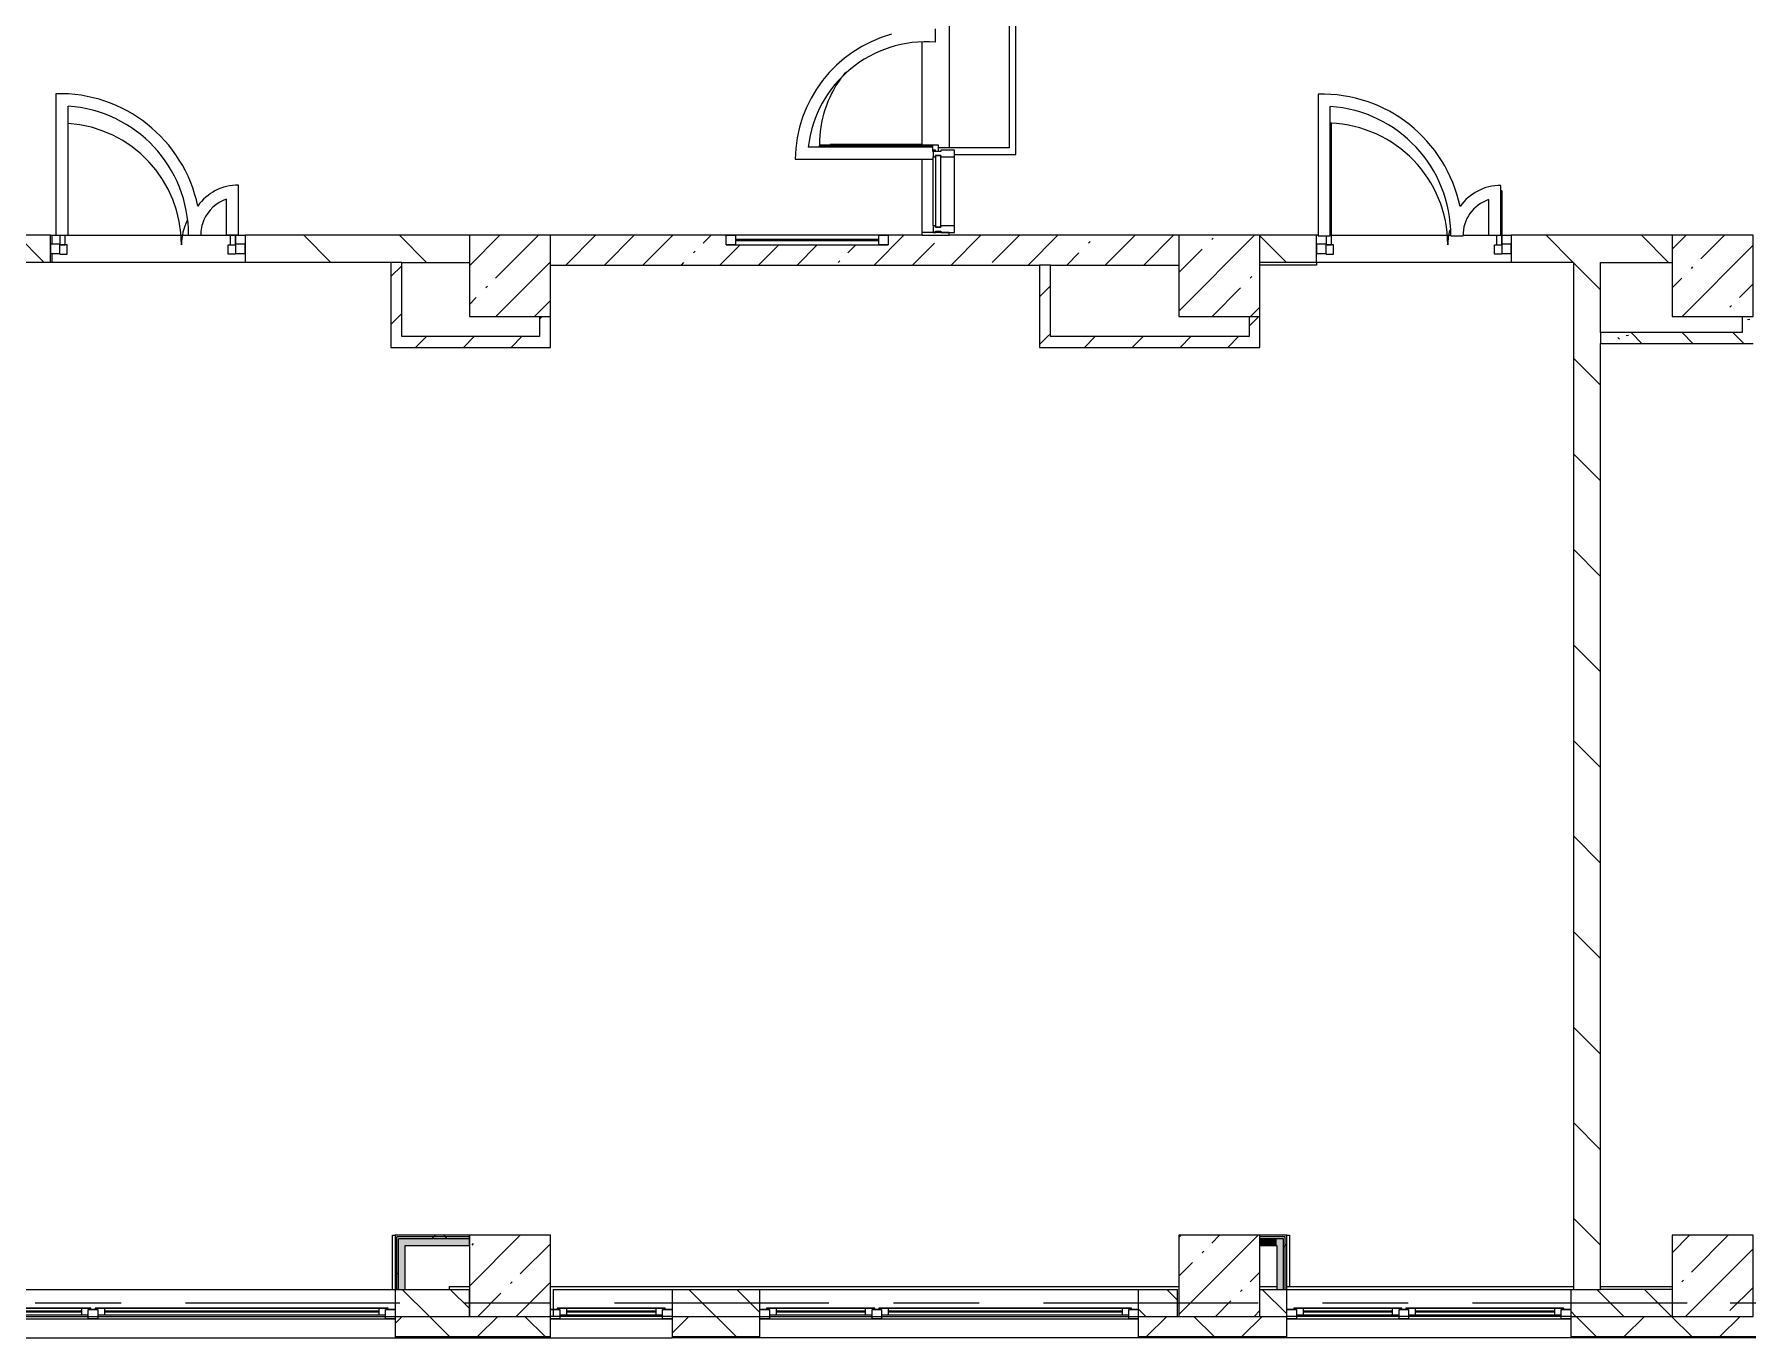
# Model space of a CAD drawing. Header units: millimetres. Extents: x 81566 to 292854, y -8553 to 29000.
# Drawn here: x 179284 to 191964, y -258 to 9388 of the extents above; entities that cross this region are included whole.
import ezdxf

# ---------------------------------------------------------------- set-up
doc = ezdxf.new("R2010")
doc.units = ezdxf.units.MM
doc.linetypes.add('Осевая', pattern=[3175, 635, -476.25, 1587.5, -476.25])
for name, color, linetype, lineweight, true_color in [('A-DETL-GENF-4', 7, 'Continuous', 5, 0xaaaaaa), ('A-DOOR-4', 7, 'Continuous', 5, 0xaaaaaa), ('A-FLOR-1', 7, 'Continuous', 5, 0xaaaaaa), ('I-WALL-1', 7, 'Continuous', 5, 0xe7e7e7), ('I-WALL-2', 7, 'Continuous', 9, 0xe7e7e7), ('I-WALL-5', 7, 'Continuous', 5, 0x787878)]:
    doc.layers.add(name, color=color, linetype=linetype, lineweight=lineweight, true_color=true_color)
for name, color, linetype, lineweight in [('A-GLAZ-3', 7, 'Continuous', 5), ('A-GLAZ-CURT-2', 7, 'Continuous', 5), ('A-GLAZ-CWMG-2', 7, 'Continuous', 5), ('A-WALL', 7, 'Continuous', 9), ('A-WALL-4', 7, 'Continuous', 5), ('I-WALL-4', 7, 'Continuous', 5), ('S-COLS-1', 7, 'Continuous', 5), ('Оси', 7, 'Continuous', 9), ('Оси-2', 7, 'Осевая', 9)]:
    doc.layers.add(name, color=color, linetype=linetype, lineweight=lineweight)
pattern_1 = [(135, (165843.6, 0), (-353.553, -353.553), [])]
pattern_2 = [(45, (165843.58, 0), (-176.7767, 176.7767), [])]
pattern_3 = [(135, (165843.58, 0), (-176.7767, -176.7767), [])]
pattern_4 = [(45, (165843.6, 0), (-285.123, 285.123), []), (45, (166128.7, 0), (-285.123, 285.123), [504.031, -100.806, 16.764, -84.042])]
pattern_5 = [(135, (165843.6, 0), (-377.171, -377.171), [533.4, -88.9, 17.78, -88.9]), (135, (165843.6, 376.94), (-377.171, -377.171), []), (50, (165843.6, 0), (637.645, -55.787), [66.675, -733.425]), (355, (165843.6, 0), (-123.35, 668.7), [53.34, -586.74]), (100.451, (165896.7, -4.65), (514.299, 612.908), [56.665, -623.315]), (46.184, (165843.6, 177.8), (948.776, -147.15), [100.012, -1100.137]), (96.636, (165922.65, 165.5), (830.91, 865.997), [84.998, -934.973]), (351.184, (165843.6, 177.8), (830.918, 865.988), [80.01, -880.11]), (21, (165932.5, 133.35), (530.651, -357.928), [66.675, -733.425]), (326, (165932.5, 133.35), (216.308, 644.658), [53.34, -586.74]), (71.451, (165976.7, 103.5), (746.96, 286.724), [56.665, -623.315]), (37.5, (165843.58, 0), (10.8105, 295.9426), [16.764, -562.864, 16.764, -578.866, -588.962]), (37.5, (165843.58, 0), (10.8105, 295.9426), [-1175.258, 16.764, -572.198]), (7.5, (165843.58, 0), (233.869, 350.6318), [16.764, -322.834, 16.764, -549.529, -224.472]), (7.5, (165843.58, 0), (233.869, 350.6318), [-905.891, 16.764, -207.708]), (327.5, (165645.34, 0), (474.5678, -20.0513), [16.764, -205.486, 16.764, -676.656, -920.115]), (327.5, (165645.34, 0), (474.5678, -20.0513), [-915.67, 16.764, -903.351]), (317.5, (165556.44, 0), (518.452, 88.9934), [16.764, -272.161, 16.764, -443.738, -653.415]), (317.5, (165556.44, 0), (518.452, 88.9934), [-749.427, 16.764, -636.651])]
pattern_6 = [(45, (165843.6, 0), (-530.33, 530.33), []), (135, (165843.6, 0), (-530.33, -530.33), [])]

# ---------------------------------------------------------------- blocks, each defined once
blk = doc.blocks.new('BSC_Колонна _Прямоугольная - 600х600-V291-2_2_3_птичка')
at = {"layer": 'S-COLS-1'}
h = blk.add_hatch(dxfattribs=at)
h.set_pattern_fill('FP_77', color=256, style=0, pattern_type=2)
h.set_pattern_definition([(45, (-25860, -200), (-285.123, 285.123), []), (45, (-25574.88, -200), (-285.123, 285.123), [504.031, -100.806, 16.764, -84.042])])
h.paths.add_polyline_path([(-300, -300), (300, -300), (300, 300), (-300, 300), (-300, -168)])
for p, q in [((300, 300), (-300, 300)), ((-300, 300), (-300, -300)), ((300, -300), (300, 300)), ((-300, -300), (300, -300))]:
    blk.add_line(p, q, dxfattribs=at)
blk = doc.blocks.new('BSC_Колонна _Прямоугольная - 600х600-V304-2_2_3_птичка')
at = {"layer": 'S-COLS-1'}
h = blk.add_hatch(dxfattribs=at)
h.set_pattern_fill('FP_93', color=256, style=0, pattern_type=2)
h.set_pattern_definition([(45, (-25860, -7600), (-285.123, 285.123), []), (45, (-25574.88, -7600), (-285.123, 285.123), [504.031, -100.806, 16.764, -84.042])])
h.paths.add_polyline_path([(-300, -300), (300, -300), (300, 300), (-300, 300)])
for p, q in [((300, 300), (-300, 300)), ((-300, 300), (-300, -300)), ((300, -300), (300, 300)), ((-300, -300), (300, -300))]:
    blk.add_line(p, q, dxfattribs=at)
blk = doc.blocks.new('120_Окно_СКБ_2Ст - 120_Окно_СКБ_2Ст 2800х2500_створка_-22445922-2_2_3_птичка')
at = {"layer": 'A-GLAZ-3'}
for p, q in [((-1400, -127), (-1400, -57)), ((-1400, -57), (-1330, -57)), ((1400, -57), (-1400, -57)), ((-1330, -57), (-1330, -127)), ((500, -87), (-1330, -87)), ((-1330, -87), (-1330, -127)), ((-1280, -137), (-1280, -87)), ((-1280, -107), (450, -107)), ((450, -117), (-1280, -117)), ((450, -137), (450, -87)), ((500, -127), (500, -57)), ((500, -57), (570, -57)), ((500, -127), (500, -87)), ((570, -57), (570, -127)), ((1330, -87), (570, -87)), ((570, -87), (570, -127)), ((620, -137), (620, -87)), ((620, -107), (1280, -107)), ((1280, -117), (620, -117)), ((1280, -137), (1280, -87)), ((1330, -127), (1330, -57)), ((1330, -57), (1400, -57)), ((1330, -127), (1330, -87)), ((1400, -57), (1400, -127)), ((-1330, -127), (-1400, -127)), ((-1400, -127), (-1350, -127)), ((-1330, -127), (-1350, -127)), ((-1350, -127), (-1350, -137)), ((-1350, -137), (520, -137)), ((520, -137), (-1350, -137)), ((570, -127), (500, -127)), ((520, -127), (500, -127)), ((520, -127), (550, -127)), ((520, -137), (520, -127)), ((570, -127), (550, -127)), ((550, -127), (550, -137)), ((550, -137), (1350, -137)), ((1350, -137), (550, -137)), ((1400, -127), (1330, -127)), ((1350, -127), (1330, -127)), ((1350, -127), (1400, -127)), ((1350, -137), (1350, -127))]:
    blk.add_line(p, q, dxfattribs=at)
blk = doc.blocks.new('120_Окно_СКБ_2Ст - 120_Окно_СКБ_2Ст 3100х2500 _мал_створка слева_ 2-22446355-2_2_3_птичка')
at = {"layer": 'A-GLAZ-3'}
for p, q in [((-1550, -127), (-1550, -57)), ((-1550, -57), (-1480, -57)), ((1550, -57), (-1550, -57)), ((-1480, -57), (-1480, -127)), ((650, -87), (-1480, -87)), ((-1480, -87), (-1480, -127)), ((-1430, -137), (-1430, -87)), ((-1430, -107), (600, -107)), ((600, -117), (-1430, -117)), ((600, -137), (600, -87)), ((650, -127), (650, -57)), ((650, -57), (720, -57)), ((650, -127), (650, -87)), ((720, -57), (720, -127)), ((1480, -87), (720, -87)), ((720, -87), (720, -127)), ((770, -137), (770, -87)), ((770, -107), (1430, -107)), ((1430, -117), (770, -117)), ((1430, -137), (1430, -87)), ((1480, -127), (1480, -57)), ((1480, -57), (1550, -57)), ((1480, -127), (1480, -87)), ((1550, -57), (1550, -127)), ((-1480, -127), (-1550, -127)), ((-1550, -127), (-1500, -127)), ((-1480, -127), (-1500, -127)), ((-1500, -127), (-1500, -137)), ((-1500, -137), (670, -137)), ((670, -137), (-1500, -137)), ((720, -127), (650, -127)), ((670, -127), (650, -127)), ((670, -127), (700, -127)), ((670, -137), (670, -127)), ((720, -127), (700, -127)), ((700, -127), (700, -137)), ((700, -137), (1500, -137)), ((1500, -137), (700, -137)), ((1550, -127), (1480, -127)), ((1500, -127), (1480, -127)), ((1500, -127), (1550, -127)), ((1500, -137), (1500, -127))]:
    blk.add_line(p, q, dxfattribs=at)
blk = doc.blocks.new('120_Окно_СКБ_1Ст - 120_Окно_СКБ_1Ст 900х2500_h_-V396-2_2_3_птичка')
at = {"layer": 'A-GLAZ-3'}
for p, q in [((-450, -127), (-450, -57)), ((-450, -57), (-380, -57)), ((450, -57), (-450, -57)), ((-380, -57), (-380, -127)), ((380, -87), (-380, -87)), ((-380, -87), (-380, -127)), ((-330, -137), (-330, -87)), ((-330, -107), (330, -107)), ((330, -117), (-330, -117)), ((330, -137), (330, -87)), ((380, -127), (380, -57)), ((380, -57), (450, -57)), ((380, -127), (380, -87)), ((450, -57), (450, -127)), ((-380, -127), (-450, -127)), ((-450, -127), (-400, -127)), ((-380, -127), (-400, -127)), ((-400, -127), (-400, -137)), ((-400, -137), (400, -137)), ((400, -137), (-400, -137)), ((450, -127), (380, -127)), ((400, -127), (380, -127)), ((400, -127), (450, -127)), ((400, -137), (400, -127))]:
    blk.add_line(p, q, dxfattribs=at)
blk = doc.blocks.new('120_Окно_СКБ_2Ст - 120_Окно_СКБ_2Ст 2100х2400 _мал створка справа_-22446225-2_2_3_птичка')
at = {"layer": 'A-GLAZ-3'}
for p, q in [((-1050, -127), (-1050, -57)), ((-1050, -57), (-980, -57)), ((1050, -57), (-1050, -57)), ((-980, -57), (-980, -127)), ((150, -87), (-980, -87)), ((-980, -87), (-980, -127)), ((-930, -137), (-930, -87)), ((-930, -107), (100, -107)), ((100, -117), (-930, -117)), ((100, -137), (100, -87)), ((150, -127), (150, -57)), ((150, -57), (220, -57)), ((150, -127), (150, -87)), ((220, -57), (220, -127)), ((980, -87), (220, -87)), ((220, -87), (220, -127)), ((270, -137), (270, -87)), ((270, -107), (930, -107)), ((930, -117), (270, -117)), ((930, -137), (930, -87)), ((980, -127), (980, -57)), ((980, -57), (1050, -57)), ((980, -127), (980, -87)), ((1050, -57), (1050, -127)), ((-980, -127), (-1050, -127)), ((-1050, -127), (-1000, -127)), ((-980, -127), (-1000, -127)), ((-1000, -127), (-1000, -137)), ((-1000, -137), (170, -137)), ((170, -137), (-1000, -137)), ((220, -127), (150, -127)), ((170, -127), (150, -127)), ((170, -127), (200, -127)), ((170, -137), (170, -127)), ((220, -127), (200, -127)), ((200, -127), (200, -137)), ((200, -137), (1000, -137)), ((1000, -137), (200, -137)), ((1050, -127), (980, -127)), ((1000, -127), (980, -127)), ((1000, -127), (1050, -127)), ((1000, -137), (1000, -127))]:
    blk.add_line(p, q, dxfattribs=at)
blk = doc.blocks.new('BSC_Колонна _Прямоугольная - 600х600-V397-2_2_3_птичка')
at = {"layer": 'S-COLS-1'}
h = blk.add_hatch(dxfattribs=at)
h.set_pattern_fill('FP_156', color=256, style=0, pattern_type=2)
h.set_pattern_definition([(45, (-22210, -7600), (-285.123, 285.123), []), (45, (-21924.88, -7600), (-285.123, 285.123), [504.031, -100.806, 16.764, -84.042])])
h.paths.add_polyline_path([(-300, -300), (300, -300), (300, 300), (-300, 300), (-300, 80)])
for p, q in [((300, 300), (-300, 300)), ((-300, 300), (-300, -300)), ((300, -300), (300, 300)), ((-300, -300), (300, -300))]:
    blk.add_line(p, q, dxfattribs=at)
blk = doc.blocks.new('BSC_Колонна _Прямоугольная - 600х600-V398-2_2_3_птичка')
at = {"layer": 'S-COLS-1'}
h = blk.add_hatch(dxfattribs=at)
h.set_pattern_fill('FP_157', color=256, style=0, pattern_type=2)
h.set_pattern_definition([(45, (-22210, -200), (-285.123, 285.123), []), (45, (-21924.88, -200), (-285.123, 285.123), [504.031, -100.806, 16.764, -84.042])])
h.paths.add_polyline_path([(-300, -300), (300, -300), (300, 300), (-300, 300), (-300, -129)])
for p, q in [((300, 300), (-300, 300)), ((-300, 300), (-300, -300)), ((300, -300), (300, 300)), ((-300, -300), (300, -300))]:
    blk.add_line(p, q, dxfattribs=at)
blk = doc.blocks.new('BSC_Колонна _Прямоугольная - 600х600-V408-2_2_3_птичка')
at = {"layer": 'S-COLS-1'}
h = blk.add_hatch(dxfattribs=at)
h.set_pattern_fill('FP_165', color=256, style=0, pattern_type=2)
h.set_pattern_definition([(45, (-16960, -7600), (-285.123, 285.123), []), (45, (-16674.88, -7600), (-285.123, 285.123), [504.031, -100.806, 16.764, -84.042])])
h.paths.add_polyline_path([(-300, -300), (300, -300), (300, 300), (-300, 300), (-300, 100)])
for p, q in [((300, 300), (-300, 300)), ((-300, 300), (-300, -300)), ((300, -300), (300, 300)), ((-300, -300), (300, -300))]:
    blk.add_line(p, q, dxfattribs=at)
blk = doc.blocks.new('Прямоугольный импост - 50 x 70 мм-31927764-2_2_3_птичка')
at = {"layer": 'A-GLAZ-CWMG-2'}
for p, q in [((-70, 35), (0, 35)), ((-70, -35), (-70, 35)), ((0, 35), (0, -35)), ((0, -35), (-70, -35))]:
    blk.add_line(p, q, dxfattribs=at)
blk = doc.blocks.new('Дверь_Витражная_остекление_ - ДВН_ДАО_Главный вход_1200 в свету Д-22 _п_-31928779-2_2_3_птичка')
at = {"layer": 'A-DETL-GENF-4'}
for p, q in [((-650, 100), (-650, 35)), ((-650, 30), (-610, 30)), ((-595, 30), (-650, 30)), ((-610, 30), (-610, 100)), ((-595, -40), (-595, 30)), ((595, -40), (595, 30)), ((595, 30), (650, 30)), ((610, 103), (610, 30)), ((610, 30), (650, 30)), ((650, 35), (650, 103)), ((-650, -40), (-595, -40)), ((650, -40), (595, -40))]:
    blk.add_line(p, q, dxfattribs=at)
at = {"layer": 'A-DOOR-4'}
for p, q in [((-650, 100), (-650, 35)), ((650, 103), (650, 35))]:
    blk.add_line(p, q, dxfattribs=at)
for centre, radius, start, end in [((-650, 30), 900, 360, 86.0972), ((650, 30), 400, 153.3442, 180)]:
    blk.add_arc(centre, radius, start, end, dxfattribs=at)
blk = doc.blocks.new('Прямоугольный импост - 50 x 70 мм-31701779-2_2_3_птичка')
at = {"layer": 'A-GLAZ-CWMG-2'}
for p, q in [((0, 35), (-70, 35)), ((-70, 35), (-70, -35)), ((0, -35), (0, 35)), ((-70, -35), (0, -35))]:
    blk.add_line(p, q, dxfattribs=at)
blk = doc.blocks.new('Дверь_Витражная_остекление_ - ДВН_ДАО_Главный вход_1200 в свету Д-22 _п_-V440-2_2_3_птичка')
at = {"layer": 'A-DETL-GENF-4'}
for p, q in [((-610, 930), (-619, 930)), ((-610, 30), (-610, 930)), ((650, 430), (642, 430)), ((650, 35), (650, 430)), ((-650, 97), (-650, 35)), ((-650, 30), (-610, 30)), ((-595, 30), (-650, 30)), ((-595, -40), (-595, 30)), ((595, -40), (595, 30)), ((595, 30), (650, 30)), ((610, 100), (610, 30)), ((610, 30), (650, 30)), ((-650, -40), (-595, -40)), ((650, -40), (595, -40))]:
    blk.add_line(p, q, dxfattribs=at)
at = {"layer": 'A-DOOR-4'}
for p, q in [((650, 430), (650, 35)), ((-650, 97), (-650, 35))]:
    blk.add_line(p, q, dxfattribs=at)
for centre, radius, start, end in [((-650, 30), 900, 360, 87.9985), ((650, 30), 400, 90, 91.1759), ((650, 30), 400, 164.4599, 180)]:
    blk.add_arc(centre, radius, start, end, dxfattribs=at)
blk = doc.blocks.new('Прямоугольный импост - Импост структурный с накладкой - 160мм Темный-30756008-2_2_3_птичка')
at = {"layer": 'A-GLAZ-CWMG-2'}
for p, q in [((-50, 0), (-50, 17)), ((-50, 17), (0, 17)), ((-40, 0), (-50, 0)), ((-40, -40), (-40, 0)), ((0, 0), (-10, 0)), ((-10, 0), (-10, -40)), ((0, 17), (0, 0)), ((-50, -140), (-50, -40)), ((-50, -40), (-40, -40)), ((-10, -40), (0, -40)), ((0, -40), (0, -140)), ((0, -140), (-50, -140))]:
    blk.add_line(p, q, dxfattribs=at)
blk = doc.blocks.new('Системная панель - Стекло - 40мм-32387061-2_2_3_птичка')
at = {"layer": 'A-GLAZ-CURT-2'}
for p, q in [((265, 40), (-265, 40)), ((-265, 40), (-265, 0)), ((-265, 0), (265, 0)), ((265, 0), (265, 40))]:
    blk.add_line(p, q, dxfattribs=at)
blk = doc.blocks.new('Прямоугольный импост - Импост структурный с накладкой - 160мм Темный-32387059-2_2_3_птичка')
at = {"layer": 'A-GLAZ-CWMG-2'}
for p, q in [((20093, 7970), (20093, 8480)), ((20250, 7970), (20250, 8480))]:
    blk.add_line(p, q, dxfattribs=at)
blk = doc.blocks.new('Прямоугольный импост - Импост структурный с накладкой - 160мм Темный-30755591-2_2_3_птичка')
at = {"layer": 'A-GLAZ-CWMG-2'}
for p, q in [((-25, 0), (-25, 17)), ((-25, 17), (25, 17)), ((-15, 0), (-25, 0)), ((-15, -40), (-15, 0)), ((25, 0), (15, 0)), ((15, 0), (15, -40)), ((25, 17), (25, 0)), ((-25, -140), (-25, -40)), ((-25, -40), (-15, -40)), ((15, -40), (25, -40)), ((25, -40), (25, -140)), ((25, -140), (-25, -140))]:
    blk.add_line(p, q, dxfattribs=at)
blk = doc.blocks.new('Дверь_Витражная_остекление_ - ВВ-16 остекление-32390142-2_2_3_птичка')
at = {"layer": 'A-DETL-GENF-4'}
for p, q in [((-788, -20), (-833, -20)), ((-833, -845), (-833, -20)), ((-788, -20), (-833, -20)), ((-833, -20), (-833, -845)), ((-833, -100), (-788, -100)), ((-823, -765), (-823, -100)), ((-788, -845), (-788, -20)), ((-788, -845), (-788, -20)), ((-779, -765), (-779, -100)), ((829, -780), (829, -100)), ((838, -860), (838, -20)), ((838, -20), (838, -860)), ((850, -100), (838, -100)), ((-833, -765), (-788, -765)), ((-833, -845), (-788, -845)), ((-833, -845), (-788, -845)), ((850, -780), (838, -780)), ((850, -860), (838, -860)), ((838, -860), (850, -860))]:
    blk.add_line(p, q, dxfattribs=at)
at = {"layer": 'A-DOOR-4'}
for p, q in [((-883, 20), (-833, 20)), ((-883, -20), (-883, 20)), ((-833, 20), (-833, -20)), ((833, 20), (883, 20)), ((833, -20), (833, 20)), ((883, 20), (883, -20)), ((-833, -20), (-883, -20)), ((-833, -845), (-833, -20)), ((833, -860), (833, -20)), ((883, -20), (833, -20))]:
    blk.add_line(p, q, dxfattribs=at)
for centre, radius, start, end in [((-833, -20), 825, 329.8094, 332.2043), ((-833, -20), 825, 270, 322.6078), ((833, -20), 840, 230.3386, 232.9926), ((833, -20), 840, 234.0758, 270)]:
    blk.add_arc(centre, radius, start, end, dxfattribs=at)
blk = doc.blocks.new('120_Окно_СКБ_1Ст - 120_Окно_СКБ_1Ст 400х1200 EI30-V452-2_2_3_птичка')
at = {"layer": 'A-GLAZ-3'}
for p, q in [((-600, 40), (-600, 110)), ((-600, 110), (-530, 110)), ((600, 110), (-600, 110)), ((-530, 40), (-600, 40)), ((-600, 40), (600, 40)), ((-530, 110), (-530, 40)), ((530, 80), (-530, 80)), ((530, 70), (-530, 70)), ((530, 40), (530, 110)), ((530, 110), (600, 110)), ((600, 40), (530, 40)), ((600, 110), (600, 40))]:
    blk.add_line(p, q, dxfattribs=at)

msp = doc.modelspace()

# ---------------------------------------------------------------- hatches: boundary and pattern name
at = {"layer": 'A-WALL-4'}
h = msp.add_hatch(dxfattribs=at)
h.set_pattern_fill('FP_100', color=256, style=0, pattern_type=2)
h.set_pattern_definition(pattern_3)
h.paths.add_polyline_path([(182503.6, -100), (182503.6, 100), (181953.6, 100), (181953.6, -100), (182180.4, -100)])
h.paths.add_polyline_path([(178603.6, -100), (178853.6, -100), (178853.6, 100), (178603.6, 100), (178603.6, -48)])
h = msp.add_hatch(dxfattribs=at)
h.set_pattern_fill('FP_100', color=256, style=0, pattern_type=2)
h.set_pattern_definition(pattern_3)
h.paths.add_polyline_path([(187453.6, -100), (187743.6, -100), (187743.6, 100), (187453.6, 100), (187453.6, 73.8)])
h.paths.add_polyline_path([(184653.6, -100), (184653.6, 100), (184003.6, 100), (184003.6, -100), (184459.3, -100)])
h = msp.add_hatch(dxfattribs=at)
h.set_pattern_fill('FP_100', color=256, style=0, pattern_type=2)
h.set_pattern_definition(pattern_3)
h.paths.add_polyline_path([(191403.6, -100), (191403.6, 100), (190653.6, 100), (190653.6, -100), (190840.2, -100)])
h.paths.add_polyline_path([(188553.6, -100), (188553.6, 100), (188353.6, 100), (188353.6, -100)])
h = msp.add_hatch(dxfattribs=at)
h.set_pattern_fill('FP_101', color=256, style=0, pattern_type=2)
h.set_pattern_definition([(45, (165843.6, 0), (-353.5534, 353.5534), []), (135, (165843.6, 0), (-353.5534, -353.5534), [])])
h.paths.add_polyline_path([(241431.6, -250), (241543.6, -250), (241543.6, -100), (237403.6, -100), (237403.6, -250), (241323.6, -250)])
h.paths.add_polyline_path([(236503.6, -250), (236503.6, -100), (232903.6, -100), (232903.6, -250), (235506.5, -250)])
h.paths.add_polyline_path([(227302.5, -250), (227903.6, -250), (227903.6, -100), (226753.6, -100), (226753.6, -250)])
h.paths.add_polyline_path([(224653.6, -250), (224653.6, -100), (223903.6, -100), (223903.6, -250), (224567.8, -250)])
h.paths.add_polyline_path([(231003.6, -250), (232003.6, -250), (232003.6, -100), (231003.6, -100), (231003.6, -236)])
h.paths.add_polyline_path([(223003.6, -250), (223003.6, -100), (222253.6, -100), (222253.6, -250), (222744.7, -250)])
h.paths.add_polyline_path([(214653.6, -250), (214653.6, -100), (213253.6, -100), (213253.6, -250), (214540.7, -250)])
h.paths.add_polyline_path([(217753.6, -250), (219153.6, -250), (219153.6, -100), (217753.6, -100), (217753.6, -208.4)])
h.paths.add_polyline_path([(211153.6, -250), (211153.6, -100), (210779.9, -100), (210779.9, -250)])
h.paths.add_polyline_path([(209879.9, -250), (209879.9, -100), (208503.6, -100), (208503.6, -250), (209071.3, -250)])
h.paths.add_polyline_path([(205403.6, -250), (205403.6, -100), (203833.6, -100), (203833.6, -250), (204513.5, -250)])
h.paths.add_polyline_path([(201733.6, -250), (201733.6, -100), (200613.6, -100), (200613.6, -250), (201323.1, -250)])
h.paths.add_polyline_path([(199713.6, -250), (199713.6, -100), (198853.6, -100), (198853.6, -250), (199044.2, -250)])
h.paths.add_polyline_path([(196753.6, -250), (196753.6, -100), (195053.3, -100), (195053.3, -250), (196309.5, -250)])
h.paths.add_polyline_path([(187453.6, -250), (188553.6, -250), (188553.6, -100), (187453.6, -100), (187453.6, -145.3)])
h.paths.add_polyline_path([(192253.3, -250), (192253.3, -100), (190653.6, -100), (190653.6, -250), (192207.5, -250)])
h.paths.add_polyline_path([(182180.4, -250), (183103.6, -250), (183103.6, -100), (181953.6, -100), (181953.6, -250)])
h.paths.add_polyline_path([(184003.6, -250), (184653.6, -250), (184653.6, -100), (184003.6, -100), (184003.6, -138.1)])
h.paths.add_polyline_path([(165733.6, -250), (169573.6, -250), (169573.6, -100), (165583.6, -100), (165583.6, -250)])
h.paths.add_polyline_path([(170473.6, -250), (174403.6, -250), (174403.6, -100), (170473.6, -100), (170473.6, -109.9)])
h.paths.add_polyline_path([(178853.6, -250), (178853.6, -100), (177503.6, -100), (177503.6, -250), (178078.4, -250)])
at = {"layer": 'I-WALL-1'}
for points in [[(182503.6, 425), (182503.6, 475), (182028.6, 475), (182028.6, 425)], [(188478.6, 425), (188478.6, 475), (188353.6, 475), (188353.6, 425)], [(188528.6, 100), (188528.6, 475), (188478.6, 475), (188478.6, 100)]]:
    msp.add_hatch(color=256, dxfattribs=at).paths.add_polyline_path(points)
at = {"layer": 'I-WALL-2'}
msp.add_hatch(color=256, dxfattribs=at).paths.add_polyline_path([(181978.6, 100), (182028.6, 104.5), (182028.6, 475), (181978.6, 475), (181978.6, 101.5)])
at = {"layer": 'I-WALL-4'}
h = msp.add_hatch(dxfattribs=at)
h.set_pattern_fill('FP_99', color=256, style=0, pattern_type=2)
h.set_pattern_definition(pattern_1)
h.paths.add_polyline_path([(180843.5, 7700), (182503.6, 7700), (182503.6, 7900), (180843.5, 7900), (180843.5, 7817.2)])
h.paths.add_polyline_path([(172609, 7700), (173503.6, 7700), (173503.6, 7900), (172373.6, 7900), (172373.6, 7700), (172473.6, 7700)])
h.paths.add_polyline_path([(174303.6, 7700), (178003.6, 7700), (178003.6, 7900), (177303.6, 7900), (177303.6, 7830), (176503.6, 7830), (176503.6, 7900), (174103.6, 7900), (174103.6, 7700), (174251.5, 7700)])
h.paths.add_polyline_path([(179403.5, 7700), (179403.5, 7900), (178603.6, 7900), (178603.6, 7700), (178989.9, 7700)])
h.paths.add_polyline_path([(169873.6, 7700), (169873.6, 7900), (169573.6, 7900), (169573.6, 7700)])
h = msp.add_hatch(dxfattribs=at)
h.set_pattern_fill('FP_97', color=256, style=0, pattern_type=2)
h.set_pattern_definition(pattern_4)
h.paths.add_polyline_path([(186282.4, 7680), (187753.6, 7680), (187753.6, 7900), (185603.6, 7900), (185603.6, 7830), (184403.6, 7830), (184403.6, 7900), (183103.6, 7900), (183103.6, 7680), (185826.6, 7680)])
h = msp.add_hatch(dxfattribs=at)
h.set_pattern_fill('FP_99', color=256, style=0, pattern_type=2)
h.set_pattern_definition(pattern_1)
h.paths.add_polyline_path([(188773.6, 7700), (188773.6, 7900), (188353.6, 7900), (188353.6, 7700)])
h.paths.add_polyline_path([(191403.6, 7700), (191403.6, 7900), (190213.6, 7900), (190213.6, 7700), (190873.6, 7700)])
h = msp.add_hatch(dxfattribs=at)
h.set_pattern_fill('FP_102', color=256, style=0, pattern_type=2)
h.set_pattern_definition(pattern_2)
h.paths.add_polyline_path([(182003.6, 7070), (182003.6, 7700), (181923.6, 7700), (181923.6, 7070), (181933.6, 7070)])
h = msp.add_hatch(dxfattribs=at)
h.set_pattern_fill('FP_102', color=256, style=0, pattern_type=2)
h.set_pattern_definition(pattern_2)
h.paths.add_polyline_path([(186723.6, 7150), (186803.6, 7150), (186803.6, 7680), (186723.6, 7680), (186723.6, 7276.4)])
h = msp.add_hatch(dxfattribs=at)
h.set_pattern_fill('FP_99', color=256, style=0, pattern_type=2)
h.set_pattern_definition(pattern_1)
h.paths.add_polyline_path([(190873.6, 100), (190873.6, 7700), (190673.6, 7700), (190673.6, 100), (190840.2, 100)])
h = msp.add_hatch(dxfattribs=at)
h.set_pattern_fill('FP_102', color=256, style=0, pattern_type=2)
h.set_pattern_definition(pattern_2)
h.paths.add_polyline_path([(183023.6, 7150), (183103.6, 7150), (183103.6, 7300), (183023.6, 7300), (183023.6, 7274.5)])
h = msp.add_hatch(dxfattribs=at)
h.set_pattern_fill('FP_102', color=256, style=0, pattern_type=2)
h.set_pattern_definition(pattern_2)
h.paths.add_polyline_path([(188353.6, 7070), (188353.6, 7300), (188273.6, 7300), (188273.6, 7070)])
h = msp.add_hatch(dxfattribs=at)
h.set_pattern_fill('FP_102', color=256, style=0, pattern_type=2)
h.set_pattern_definition(pattern_2)
h.paths.add_polyline_path([(183103.6, 7070), (183103.6, 7150), (182003.6, 7150), (182003.6, 7070), (182636.1, 7070)])
h = msp.add_hatch(dxfattribs=at)
h.set_pattern_fill('FP_102', color=256, style=0, pattern_type=2)
h.set_pattern_definition(pattern_2)
h.paths.add_polyline_path([(188105.5, 7070), (188273.6, 7070), (188273.6, 7150), (186723.6, 7150), (186723.6, 7070), (187753.6, 7070)])
h = msp.add_hatch(dxfattribs=at)
h.set_pattern_fill('FP_171', color=256, style=0, pattern_type=2)
h.set_pattern_definition(pattern_6)
h.paths.add_polyline_path([(181953.6, 100), (181966.1, 100.7), (181966.1, 500), (181953.6, 500), (181953.6, 321)])
h = msp.add_hatch(dxfattribs=at)
h.set_pattern_fill('FP_171', color=256, style=0, pattern_type=2)
h.set_pattern_definition(pattern_6)
h.paths.add_polyline_path([(182028.6, 487.5), (182503.6, 487.5), (182503.6, 500), (181966.1, 500), (181966.1, 487.5), (181979, 487.5)])
h = msp.add_hatch(dxfattribs=at)
h.set_pattern_fill('FP_171', color=256, style=0, pattern_type=2)
h.set_pattern_definition(pattern_6)
h.paths.add_polyline_path([(181966.1, 100), (181978.6, 101.5), (181978.6, 487.5), (181966.1, 487.5), (181966.1, 100.7)])
h = msp.add_hatch(dxfattribs=at)
h.set_pattern_fill('FP_171', color=256, style=0, pattern_type=2)
h.set_pattern_definition(pattern_6)
h.paths.add_polyline_path([(182028.6, 475), (182503.6, 475), (182503.6, 487.5), (181978.6, 487.5), (181978.6, 475), (181991.1, 475)])
h = msp.add_hatch(dxfattribs=at)
h.set_pattern_fill('FP_171', color=256, style=0, pattern_type=2)
h.set_pattern_definition(pattern_6)
h.paths.add_polyline_path([(188541.1, 100), (188541.1, 487.5), (188528.6, 487.5), (188528.6, 100)])
h = msp.add_hatch(dxfattribs=at)
h.set_pattern_fill('FP_171', color=256, style=0, pattern_type=2)
h.set_pattern_definition(pattern_6)
h.paths.add_polyline_path([(188553.6, 100), (188553.6, 500), (188541.1, 500), (188541.1, 100)])
at = {"layer": 'I-WALL-5'}
h = msp.add_hatch(dxfattribs=at)
h.set_pattern_fill('FP_105', color=256, style=0, pattern_type=2)
h.set_pattern_definition(pattern_5)
h.paths.add_polyline_path([(192003.6, 7100), (192003.6, 7300), (191923.6, 7300), (191923.6, 7100)])
h = msp.add_hatch(dxfattribs=at)
h.set_pattern_fill('FP_105', color=256, style=0, pattern_type=2)
h.set_pattern_definition(pattern_5)
h.paths.add_polyline_path([(191923.6, 7100), (191923.6, 7180), (190873.6, 7180), (190873.6, 7100), (191751.7, 7100)])
at = {"layer": 'S-COLS-1'}
h = msp.add_hatch(dxfattribs=at)
h.set_pattern_fill('FP_97', color=256, style=0, pattern_type=2)
h.set_pattern_definition(pattern_4)
h.paths.add_polyline_path([(183103.6, -100), (183103.6, 500), (182503.6, 500), (182503.6, -100), (182636.1, -100)])

# ---------------------------------------------------------------- linework, layer by layer
at = {"layer": 'A-FLOR-1'}
for p, q in [((186498.6, 10278.9), (186498.6, 8547.4)), ((186548.6, 8497.4), (186548.6, 10328.9)), ((185953.6, 9329.4), (185953.6, 9428.1)), ((179443.8, 8947.6), (179443.8, 7900)), ((188784.5, 8944.6), (188784.5, 7897)), ((179533.8, 7900), (179533.8, 8855.9)), ((188874.5, 7897), (188874.5, 8852.9)), ((185933.6, 8553), (185010.9, 8553)), ((186498.6, 8547.4), (185973.6, 8547.4)), ((186093.6, 8497.4), (186548.6, 8497.4)), ((184915.2, 8463), (185936.6, 8463)), ((180794.9, 7903), (180794.9, 8272)), ((190135.6, 7900), (190135.6, 8269)), ((180704.9, 8167.1), (180704.9, 7903)), ((190045.6, 8164.1), (190045.6, 7900)), ((179403.5, 7900), (180843.5, 7900)), ((179412.9, 7900), (179412.9, 7835)), ((180704.9, 7903), (180794.9, 7903)), ((188784.8, 7900), (188773.6, 7900)), ((188784.5, 7897), (188874.5, 7897)), ((189766.6, 7897), (189856.6, 7897)), ((189856.9, 7900), (190213.6, 7900)), ((179412.9, 7765), (179412.9, 7700)), ((188773.6, 7679), (188353.6, 7679)), ((188773.6, 7700), (188773.6, 7679)), ((181933.6, 100), (181933.6, 500)), ((181933.6, 500), (181953.6, 500)), ((188553.6, 500), (188573.6, 500)), ((188573.6, 500), (188573.6, 120))]:
    msp.add_line(p, q, dxfattribs=at)
for centre, radius, start, end in [((185884.2, 8453.1), 969, 105.31636, 179.41553), ((185884.2, 8453.1), 879, 85.47205, 173.47514), ((179470.9, 7903), 1045, 11.78406, 91.48467), ((188811.6, 7900), 1045, 11.78406, 91.48467), ((179470.9, 7903), 955, 359.82001, 86.22206), ((188811.6, 7900), 955, 359.82001, 86.22206), ((180794.9, 7903), 369, 90, 144.66492), ((190135.6, 7900), 369, 90, 144.66492), ((180794.9, 7903), 279, 108.81906, 156.68375), ((190135.6, 7900), 279, 108.81906, 180.6161), ((180794.9, 7903), 279, 156.68606, 180.6161)]:
    msp.add_arc(centre, radius, start, end, dxfattribs=at)
at = {"layer": 'A-WALL'}
for p, q in [((185853.6, 7900), (186053.6, 7900)), ((182003.6, 7700), (181923.6, 7700)), ((186803.6, 7680), (186723.6, 7680)), ((190873.6, 7180), (190873.6, 7100)), ((181966.1, 100), (181966.1, 487.5)), ((182503.6, 487.5), (181966.1, 487.5)), ((181978.6, 100), (181978.6, 475)), ((182503.6, 475), (181978.6, 475)), ((188541.1, 487.5), (188353.6, 487.5)), ((188528.6, 475), (188353.6, 475)), ((188528.6, 100), (188528.6, 475)), ((188541.1, 100), (188541.1, 487.5)), ((190673.6, 100), (190873.6, 100)), ((181953.6, -100), (182503.6, -100)), ((184003.6, -100), (184653.6, -100)), ((187453.6, -100), (187743.6, -100)), ((188353.6, -100), (188553.6, -100)), ((190653.6, -100), (191403.6, -100)), ((181953.6, -250), (183103.6, -250)), ((181953.6, -253), (183103.6, -253)), ((184003.6, -250), (184653.6, -250)), ((184003.6, -253), (184653.6, -253)), ((187453.6, -250), (188553.6, -250)), ((187453.6, -253), (188553.6, -253)), ((190653.6, -250), (192253.3, -250)), ((190653.6, -253), (192253.3, -253))]:
    msp.add_line(p, q, dxfattribs=at)
at = {"layer": 'A-WALL-4'}
for p, q in [((178603.6, 100), (182503.6, 100)), ((181953.6, 100), (181953.6, -258)), ((182503.6, -100), (182503.6, 100)), ((183123.6, 100), (183123.6, -100)), ((183123.6, 100), (184003.5, 100)), ((184003.6, 100), (184003.6, -258)), ((184003.6, 100), (187743.6, 100)), ((184653.6, -258), (184653.6, 100)), ((187453.6, 100), (187453.6, -258)), ((187743.6, -100), (187743.6, 100)), ((188353.6, 100), (190673.6, 100)), ((188553.6, -258), (188553.6, 100)), ((190653.6, 100), (190653.6, -258)), ((191403.6, 100), (190873.6, 100)), ((178003.6, -100), (183103.6, -100)), ((183103.6, -258), (183103.6, -100)), ((184653.6, -100), (187753.6, -100)), ((165575.6, -258), (184003.5, -258)), ((190653.6, -258), (184003.6, -258)), ((223903.6, -258), (190653.6, -258))]:
    msp.add_line(p, q, dxfattribs=at)
at = {"layer": 'I-WALL-4'}
for p, q in [((186053.6, 10275.4), (186053.6, 8547.4)), ((185853.6, 8553), (185853.6, 9331.4)), ((185853.6, 7900), (185853.6, 8463)), ((179403.5, 7900), (178603.6, 7900)), ((179403.5, 7700), (179403.5, 7900)), ((182503.6, 7900), (180843.5, 7900)), ((180843.5, 7900), (180843.5, 7700)), ((184403.6, 7900), (183103.6, 7900)), ((185853.6, 7900), (185603.6, 7900)), ((186053.6, 7920), (185853.6, 7920)), ((186053.6, 7900), (186053.6, 7920)), ((187753.6, 7900), (186053.6, 7900)), ((188773.6, 7900), (188353.6, 7900)), ((188773.6, 7700), (188773.6, 7900)), ((188874.5, 7900), (189766.4, 7900)), ((191403.6, 7900), (190213.6, 7900)), ((190213.6, 7900), (190213.6, 7700)), ((181923.6, 7700), (178603.6, 7700)), ((181923.6, 7700), (181923.6, 7070)), ((182003.6, 7700), (182503.6, 7700)), ((182003.6, 7150), (182003.6, 7700)), ((183103.6, 7680), (186723.6, 7680)), ((186723.6, 7680), (186723.6, 7070)), ((186803.6, 7150), (186803.6, 7680)), ((186803.6, 7680), (187753.6, 7680)), ((190673.6, 7700), (188353.6, 7700)), ((190673.6, 7700), (190673.6, 100)), ((190873.6, 7180), (190873.6, 7700)), ((190873.6, 7700), (191403.6, 7700)), ((183023.6, 7300), (183023.6, 7150)), ((183103.6, 7070), (183103.6, 7300)), ((188273.6, 7300), (188273.6, 7150)), ((188353.6, 7070), (188353.6, 7300)), ((191923.6, 7300), (191923.6, 7180)), ((183023.6, 7150), (182003.6, 7150)), ((188273.6, 7150), (186803.6, 7150)), ((191923.6, 7180), (190873.6, 7180)), ((181923.6, 7070), (183103.6, 7070)), ((186723.6, 7070), (188353.6, 7070)), ((190873.6, 100), (190873.6, 7100)), ((190873.6, 7100), (192003.6, 7100)), ((181953.6, 500), (181953.6, 100)), ((182503.6, 500), (181953.6, 500)), ((182028.6, 100), (182028.6, 425)), ((182028.6, 425), (182503.6, 425)), ((182503.6, 425), (182503.6, 500)), ((188553.6, 500), (188353.6, 500)), ((188353.6, 425), (188478.6, 425)), ((188478.6, 425), (188478.6, 100)), ((188553.6, 100), (188553.6, 500)), ((182353.6, 120), (182503.6, 120)), ((182353.6, 120), (182353.6, 100)), ((183103.6, 120), (187753.6, 120)), ((188353.6, 120), (188478.6, 120)), ((188552.9, 120), (190674.2, 120)), ((190873.6, 120), (191403.6, 120)), ((184003.5, -100), (183103.6, -100)), ((190653.6, -100), (188553.6, -100))]:
    msp.add_line(p, q, dxfattribs=at)
at = {"layer": 'S-COLS-1'}
for p, q in [((183103.6, 500), (182503.6, 500)), ((182503.6, 500), (182503.6, -100)), ((183103.6, -100), (183103.6, 500)), ((182503.6, -100), (183103.6, -100))]:
    msp.add_line(p, q, dxfattribs=at)
at = {"layer": 'Оси'}
msp.add_line((191833.6, 0), (204333.6, 0), dxfattribs=at)
at = {"layer": 'Оси-2'}
msp.add_line((176116, 0), (191833.6, 0), dxfattribs=at)

# ---------------------------------------------------------------- block references
at = {"layer": 'A-DOOR-4', "rotation": 269.9999999999998}
msp.add_blockref('Дверь_Витражная_остекление_ - ВВ-16 остекление-32390142-2_2_3_птичка', (185953.6, 9402.9), dxfattribs=at)
at = {"layer": 'A-DOOR-4'}
for name, p in [('Дверь_Витражная_остекление_ - ДВН_ДАО_Главный вход_1200 в свету Д-22 _п_-31928779-2_2_3_птичка', (180123.5, 7800)), ('Дверь_Витражная_остекление_ - ДВН_ДАО_Главный вход_1200 в свету Д-22 _п_-V440-2_2_3_птичка', (189493.6, 7800))]:
    msp.add_blockref(name, p, dxfattribs=at)
at = {"layer": 'A-GLAZ-3'}
msp.add_blockref('120_Окно_СКБ_1Ст - 120_Окно_СКБ_1Ст 400х1200 EI30-V452-2_2_3_птичка', (185003.6, 7790), dxfattribs=at)
at = {"layer": 'A-GLAZ-3', "rotation": 180}
for name, p in [('120_Окно_СКБ_2Ст - 120_Окно_СКБ_2Ст 3100х2500 _мал_створка слева_ 2-22446355-2_2_3_птичка', (180403.6, -175)), ('120_Окно_СКБ_1Ст - 120_Окно_СКБ_1Ст 900х2500_h_-V396-2_2_3_птичка', (183553.6, -175)), ('120_Окно_СКБ_2Ст - 120_Окно_СКБ_2Ст 2800х2500_створка_-22445922-2_2_3_птичка', (186053.6, -175)), ('120_Окно_СКБ_2Ст - 120_Окно_СКБ_2Ст 2100х2400 _мал створка справа_-22446225-2_2_3_птичка', (189603.6, -175))]:
    msp.add_blockref(name, p, dxfattribs=at)
at = {"layer": 'A-GLAZ-CURT-2', "rotation": 269.9999999999997}
msp.add_blockref('Системная панель - Стекло - 40мм-32387061-2_2_3_птичка', (185953.6, 8225.2), dxfattribs=at)
at = {"layer": 'A-GLAZ-CWMG-2', "extrusion": (0, 0, -1)}
for name, p, rotation in [('Прямоугольный импост - Импост структурный с накладкой - 160мм Темный-30755591-2_2_3_птичка', (-185953.6, 8505.4), 270.0000000000002), ('Прямоугольный импост - Импост структурный с накладкой - 160мм Темный-30756008-2_2_3_птичка', (-185953.6, 7920), 270.0000000000002), ('Прямоугольный импост - 50 x 70 мм-31927764-2_2_3_птичка', (-180843.5, 7800), 180), ('Прямоугольный импост - 50 x 70 мм-31927764-2_2_3_птичка', (-190213.6, 7800), 180)]:
    msp.add_blockref(name, p, dxfattribs=dict(at, rotation=rotation))
at = {"layer": 'A-GLAZ-CWMG-2'}
msp.add_blockref('Прямоугольный импост - Импост структурный с накладкой - 160мм Темный-32387059-2_2_3_птичка', (165843.6, 0), dxfattribs=at)
at = {"layer": 'A-GLAZ-CWMG-2', "rotation": 180}
for p in [(179403.5, 7800), (188773.6, 7800)]:
    msp.add_blockref('Прямоугольный импост - 50 x 70 мм-31701779-2_2_3_птичка', p, dxfattribs=at)
at = {"layer": 'S-COLS-1'}
for name, p in [('BSC_Колонна _Прямоугольная - 600х600-V408-2_2_3_птичка', (182803.6, 7600)), ('BSC_Колонна _Прямоугольная - 600х600-V397-2_2_3_птичка', (188053.6, 7600)), ('BSC_Колонна _Прямоугольная - 600х600-V304-2_2_3_птичка', (191703.6, 7600)), ('BSC_Колонна _Прямоугольная - 600х600-V398-2_2_3_птичка', (188053.6, 200)), ('BSC_Колонна _Прямоугольная - 600х600-V291-2_2_3_птичка', (191703.6, 200))]:
    msp.add_blockref(name, p, dxfattribs=at)

doc.saveas('drawing.dxf')
